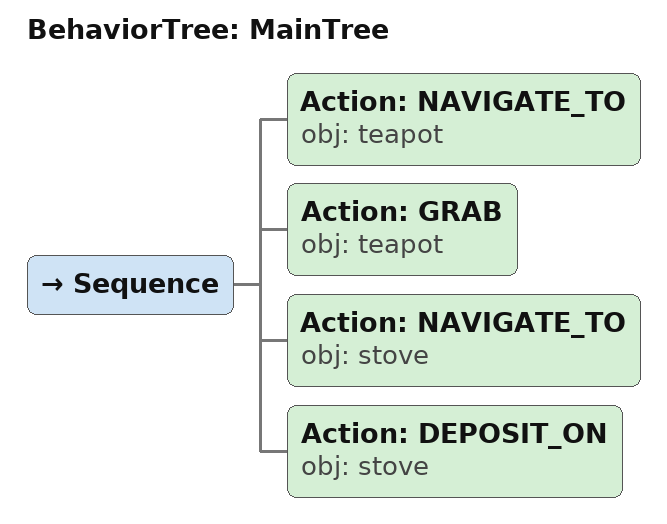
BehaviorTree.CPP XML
<root main_tree_to_execute="MainTree">
  <BehaviorTree ID="MainTree">
    <Sequence>
      <!-- Navigate to teapot -->
      <Action ID="NAVIGATE_TO" obj="teapot" />
      <!-- Grab teapot -->
      <Action ID="GRAB" obj="teapot" />
      <!-- Navigate to stove -->
      <Action ID="NAVIGATE_TO" obj="stove" />
      <!-- Deposit on stove -->
      <Action ID="DEPOSIT_ON" obj="stove" />
    </Sequence>
  </BehaviorTree>
</root>
